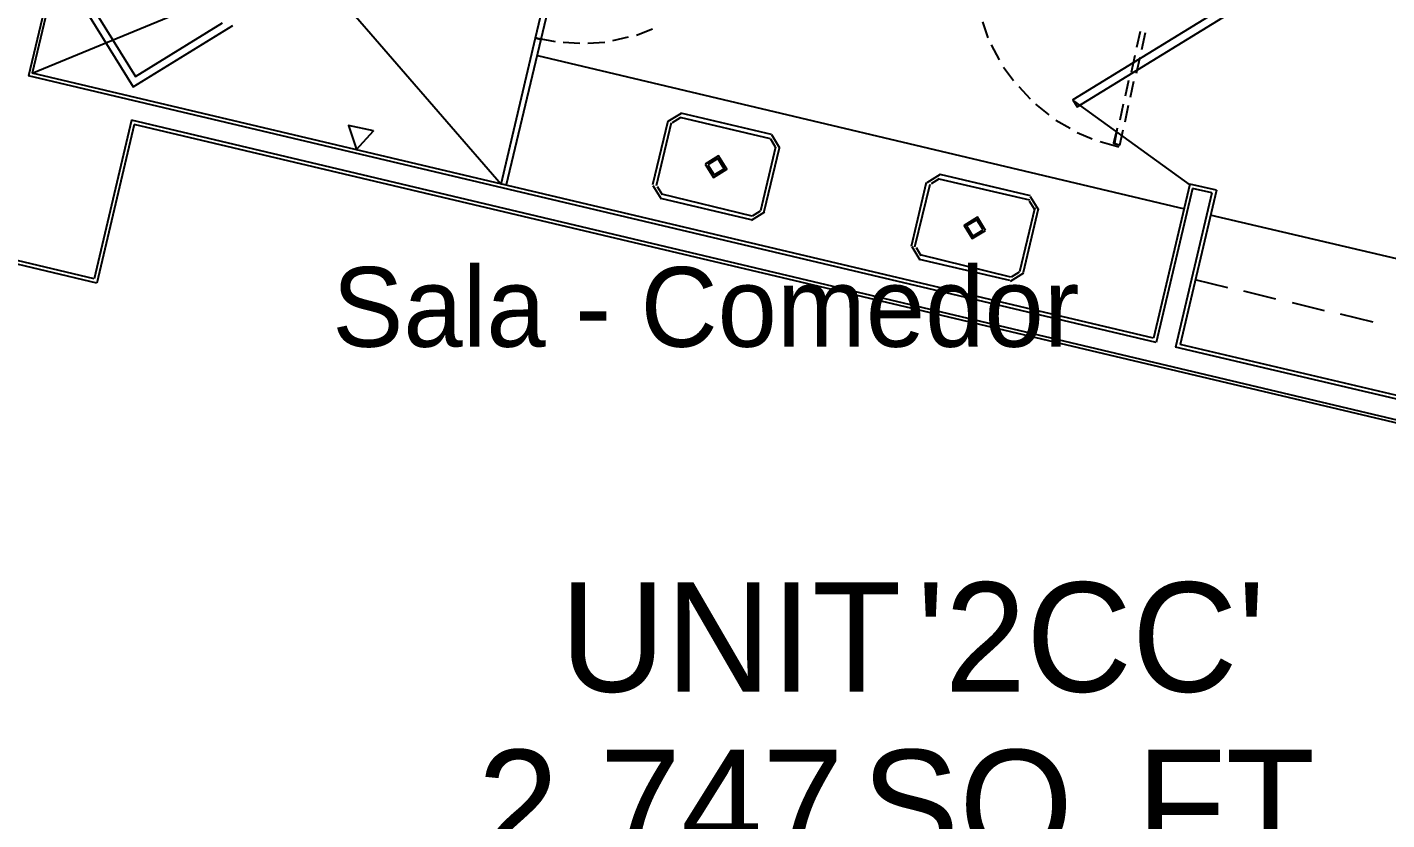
# Model space of a CAD drawing. Header units: feet. Extents: x -84 to 198, y -22 to 181.
# Drawn here: x 95.39 to 115.84, y 87.85 to 99.78 of the extents above; entities that cross this region are included whole.
import ezdxf
from ezdxf.enums import TextEntityAlignment as Align

# ---------------------------------------------------------------- set-up
doc = ezdxf.new("R2010")
doc.units = ezdxf.units.FT
for name, color, linetype in [('A-LINEA', 7, 'CONTINUOUS'), ('A-LINEA-FINA', 9, 'CONTINUOUS'), ('A-NOMBRE-ESPACIO', 2, 'CONTINUOUS'), ('A-TEXTO-PDF', 3, 'CONTINUOUS')]:
    doc.layers.add(name, color=color, linetype=linetype)

msp = doc.modelspace()

# ---------------------------------------------------------------- linework, layer by layer
at = {"layer": 'A-LINEA'}
for p, q in [((96.6533, 104.2978), (95.4133, 99.0444)), ((96.6933, 104.2444), (95.4667, 99.0844)), ((95.4667, 99.0844), (99.4667, 100.7378)), ((99.6933, 100.6844), (102.52, 97.4178)), ((109.76, 99.8578), (109.84, 99.6178)), ((109.76, 99.8578), (109.84, 99.6178)), ((103.04, 99.6178), (103.3333, 99.5644)), ((104.2, 99.5778), (104.44, 99.6311)), ((104.56, 99.6578), (104.8, 99.7511)), ((112.1333, 99.7111), (112.08, 99.4711)), ((112.1333, 99.7111), (112.08, 99.4711)), ((112.16, 99.4444), (112.2133, 99.6978)), ((112.16, 99.4444), (112.2133, 99.6978)), ((103.0667, 99.5644), (103.0667, 99.5644)), ((103.0667, 99.5644), (103.0667, 99.5644)), ((103.4533, 99.5511), (103.7067, 99.5378)), ((103.8267, 99.5378), (104.08, 99.5511)), ((109.8933, 99.5111), (110.0133, 99.2844)), ((109.8933, 99.5111), (110.0133, 99.2844)), ((103.0667, 99.3511), (112.8, 97.0444)), ((112.0533, 99.3511), (112, 99.0978)), ((112.0533, 99.3511), (112, 99.0978)), ((112.08, 99.0844), (112.1333, 99.3244)), ((112.08, 99.0844), (112.1333, 99.3244)), ((112.3733, 95.0311), (95.4133, 99.0444)), ((112.3333, 95.0978), (95.4667, 99.0844)), ((110.08, 99.1778), (110.2267, 98.9778)), ((110.08, 99.1778), (110.2267, 98.9778)), ((111.96, 98.9778), (111.9067, 98.7378)), ((111.96, 98.9778), (111.9067, 98.7378)), ((110.3067, 98.8844), (110.48, 98.6978)), ((110.3067, 98.8844), (110.48, 98.6978)), ((111.9867, 98.7244), (112.04, 98.9644)), ((111.9867, 98.7244), (112.04, 98.9644)), ((110.56, 98.6178), (110.76, 98.4578)), ((110.56, 98.6178), (110.76, 98.4578)), ((111.1291, 98.6694), (112.8877, 97.4005)), ((111.88, 98.6178), (111.8267, 98.3778)), ((111.88, 98.6178), (111.8267, 98.3778)), ((111.9067, 98.3511), (111.96, 98.6044)), ((111.9067, 98.3511), (111.96, 98.6044)), ((96.96, 98.3778), (96.4, 95.9911)), ((118.1067, 93.3644), (96.96, 98.3778)), ((105.0267, 98.3644), (104.8, 97.4044)), ((105.2317, 98.48), (105.0311, 98.3561)), ((105.2164, 98.4151), (105.096, 98.3408)), ((106.5733, 98.0978), (105.2133, 98.4178)), ((106.5867, 98.1644), (105.2267, 98.4844)), ((110.8667, 98.3778), (111.08, 98.2578)), ((110.8667, 98.3778), (111.08, 98.2578)), ((97, 98.3111), (96.44, 95.9244)), ((118.1467, 93.3111), (97, 98.3111)), ((105.08, 98.3378), (104.8533, 97.3911)), ((106.7155, 97.9594), (106.5917, 98.16)), ((111.1867, 98.1911), (111.4133, 98.0978)), ((111.1867, 98.1911), (111.4133, 98.0978)), ((111.8267, 98.0044), (111.88, 98.2311)), ((111.8267, 98.0044), (111.88, 98.2311)), ((106.4267, 97.0178), (106.6533, 97.9778)), ((106.48, 97.0044), (106.7067, 97.9644)), ((106.6506, 97.9748), (106.5764, 98.0951)), ((111.5333, 98.0578), (111.8133, 97.9778)), ((111.5333, 98.0578), (111.8133, 97.9778)), ((96.44, 95.9244), (88.5867, 97.7911)), ((96.4, 95.9911), (88.6533, 97.8311)), ((109.125, 97.56), (108.9245, 97.4361)), ((109.12, 97.5644), (110.48, 97.2444)), ((104.8045, 97.3961), (104.9283, 97.1956)), ((104.8694, 97.3808), (104.9436, 97.2605)), ((108.6933, 96.4844), (108.92, 97.4444)), ((108.7467, 96.4711), (108.9733, 97.4178)), ((109.1097, 97.4951), (108.9894, 97.4208)), ((109.1067, 97.4978), (110.4667, 97.1778)), ((112.88, 97.4178), (112.3333, 95.0978)), ((112.92, 97.3511), (112.3733, 95.0311)), ((113.28, 97.3244), (112.88, 97.4178)), ((113.2133, 97.2844), (112.92, 97.3511)), ((104.92, 97.2044), (106.28, 96.8844)), ((104.9333, 97.2711), (106.2933, 96.9378)), ((110.544, 97.0414), (110.4697, 97.1618)), ((110.6089, 97.0261), (110.485, 97.2266)), ((113.2133, 97.2844), (112.6667, 94.9644)), ((113.28, 97.3244), (112.7333, 95.0044)), ((106.2883, 96.8756), (106.4889, 96.9994)), ((106.3036, 96.9405), (106.424, 97.0148)), ((110.5467, 97.0578), (110.32, 96.0978)), ((110.6, 97.0444), (110.3733, 96.0844)), ((118.0533, 95.8044), (113.1867, 96.9511)), ((108.6978, 96.4761), (108.8216, 96.2756)), ((108.7627, 96.4608), (108.837, 96.3405)), ((110.1867, 96.0178), (108.8267, 96.3511)), ((110.1733, 95.9644), (108.8133, 96.2844)), ((110.1816, 95.9556), (110.3822, 96.0794)), ((110.197, 96.0205), (110.3173, 96.0948)), ((113.4533, 95.8578), (112.96, 95.9778)), ((114.1733, 95.6844), (113.6933, 95.8044)), ((114.9067, 95.5111), (114.4267, 95.6311)), ((115.64, 95.3378), (115.1467, 95.4578)), ((117.64, 93.7911), (112.6667, 94.9644)), ((117.6, 93.8578), (112.7333, 95.0044))]:
    msp.add_line(p, q, dxfattribs=at)
for points in [[(103.7733, 102.3511), (103.12, 99.5911), (103.04, 99.6178), (103.6933, 102.3778), (103.7733, 102.3511)], [(96.0602, 100.3781), (96.9863, 98.8779), (98.4865, 99.8041)], [(96.2159, 100.3413), (97.0232, 99.0336), (98.3308, 99.8409)], [(113.5333, 100.1644), (111.12, 98.6844), (111.1867, 98.5778), (113.6, 100.0578), (113.5333, 100.1644)], [(102.52, 97.4178), (103.04, 99.6178), (103.12, 99.5911), (102.6, 97.4044), (102.52, 97.4178)], [(103.0933, 99.6444), (103.0933, 99.6444), (103.0933, 99.6444)], [(111.7867, 98.2578), (111.7333, 98.0311), (111.8267, 98.0044)], [(111.7867, 98.2578), (111.7467, 98.0311), (111.8267, 98.0044)], [(105.5911, 97.7161), (105.715, 97.5156), (105.9155, 97.6394), (105.7917, 97.84), (105.5911, 97.7161)], [(105.6301, 97.7069), (105.7242, 97.5545), (105.8766, 97.6486), (105.7825, 97.801), (105.6301, 97.7069)], [(102.5733, 97.4578), (102.5733, 97.4578), (102.5733, 97.4578)], [(109.8089, 96.7194), (109.685, 96.92), (109.4845, 96.7961), (109.6083, 96.5956), (109.8089, 96.7194)], [(109.7699, 96.7286), (109.6758, 96.881), (109.5234, 96.7869), (109.6175, 96.6345), (109.7699, 96.7286)]]:
    msp.add_lwpolyline(points, dxfattribs=at)
at = {"layer": 'A-LINEA-FINA'}
msp.add_lwpolyline([(100.6, 98.2178), (100.2267, 98.2978), (100.3467, 97.9378), (100.6, 98.2178), (100.6, 98.2178)], dxfattribs=at)

# ---------------------------------------------------------------- texts
at = {"layer": 'A-NOMBRE-ESPACIO'}
msp.add_text('Sala - Comedor', height=1.2, dxfattribs=at).set_placement((105.6, 94.9689), align=Align.CENTER)
at = {"layer": 'A-TEXTO-PDF'}
for s, p in [('UNIT', (105.9734, 89.7785)), ("'2CC'", (111.3961, 89.7785)), ('2,747', (104.9206, 87.2585)), ('SQ.', (109.8392, 87.2585)), ('FT.', (113.7269, 87.2585))]:
    msp.add_text(s, height=1.646, dxfattribs=at).set_placement(p, align=Align.CENTER)

doc.saveas('drawing.dxf')
